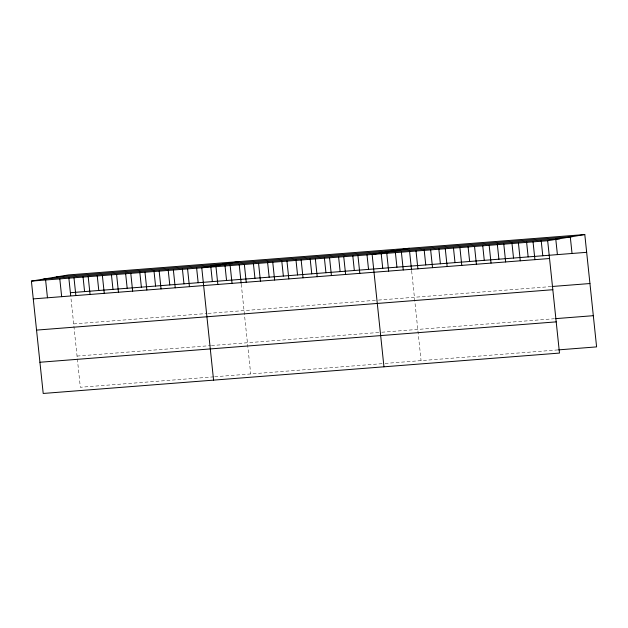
<?xml version="1.0" encoding="UTF-8"?>
<svg xmlns="http://www.w3.org/2000/svg" width="628" height="628" viewBox="0 0 628 628"><rect width="100%" height="100%" fill="white"/><g stroke="black" fill="none" stroke-linecap="round" stroke-linejoin="round"><path stroke-width="0.47" stroke-dasharray="3.14 2.35" d="M73.664 323.922L207.122 313.482M208.072 313.403L377.491 300.153M378.441 300.082L550.937 286.588M77.048 356.068L210.506 345.628M211.448 345.557L380.874 332.306M381.824 332.228L554.312 318.734M213.787 376.839L80.329 387.272L70.901 297.594M214.729 376.761L384.155 363.51M385.097 363.431L558.567 349.867M411.638 270.935L421.066 360.621M241.27 284.264L250.698 373.95"/><path stroke-width="0.94" d="M584.794 234.542L547.671 240.728L559.485 353.077L43.206 393.458L31.4 281.109L68.515 274.923L584.794 234.542L596.6 346.892L558.567 349.867M238.891 261.601L201.769 267.779L213.575 380.128M409.26 248.272L372.137 254.458L383.951 366.807M56.269 276.964L572.54 236.583M43.646 279.067L559.925 238.687M31.4 281.109L547.671 240.728M70.391 292.711L586.662 252.33M33.268 298.897L549.539 258.516M551.91 286.509L589.943 283.534M36.55 330.1L552.821 289.72M555.285 318.663L593.319 315.688M39.925 362.254L556.204 321.866M570.263 236.623L572.037 253.476M555.733 238.703L557.405 254.615M541.203 240.783L542.78 255.761M533.046 241.866L534.915 259.654M526.578 241.929L528.148 256.907M518.422 243.012L520.29 260.801M511.946 243.075L513.523 258.053M503.789 244.159L505.658 261.947M497.321 244.214L498.891 259.199M489.165 245.305L491.033 263.093M482.697 245.36L484.267 260.337M474.533 246.443L476.401 264.231M468.064 246.506L469.642 261.484M459.908 247.589L461.776 265.377M453.44 247.652L455.01 262.63M445.276 248.735L447.152 266.523M438.807 248.79L440.385 263.776M430.651 249.881L432.519 267.669M424.183 249.936L425.753 264.914M416.026 251.019L417.895 268.808M409.55 251.082L411.536 269.962M401.394 252.166L403.262 269.954M395.357 252.189L396.927 267.175M386.769 253.312L388.638 271.1M381.157 253.304L382.735 268.282M366.964 254.411L368.534 269.388M357.944 255.565L359.813 273.353M352.763 255.525L354.341 270.503M343.744 256.679L345.612 274.467M338.563 256.632L340.141 271.61M329.551 257.786L331.419 275.574M324.37 257.747L325.94 272.725M315.35 258.901L317.219 276.689M310.169 258.854L311.747 273.832M301.15 260.008L303.026 277.796M295.976 259.968L297.546 274.946M286.957 261.122L288.825 278.903M281.776 261.075L283.354 276.053M272.756 262.229L274.624 280.017M267.575 262.19L269.153 277.168M258.563 263.336L260.432 281.124M253.382 263.297L254.952 278.275M244.363 264.451L246.231 282.239M239.182 264.412L241.168 283.291M230.162 265.558L232.038 283.346M224.989 265.518L226.559 280.496M215.969 266.672L217.838 284.46M210.788 266.633L212.366 281.611M196.588 267.74L198.165 282.718M187.576 268.894L189.444 286.682M182.395 268.847L183.965 283.832M173.375 270.001L175.243 287.789M168.194 269.962L169.772 284.939M159.174 271.115L161.051 288.904M154.001 271.068L155.571 286.054M144.982 272.222L146.85 290.01M139.801 272.183L141.379 287.161M130.781 273.337L132.649 291.125M125.6 273.29L127.178 288.276M116.588 274.444L118.457 292.232M111.407 274.405L112.977 289.382M102.388 275.559L104.256 293.347M97.207 275.511L98.784 290.489M88.187 276.665L90.063 294.454M83.014 276.626L84.584 291.604M73.994 277.78L75.862 295.568M68.813 277.733L70.697 295.639M59.793 278.887L61.662 296.675M45.601 280.002L47.469 297.79"/></g></svg>
